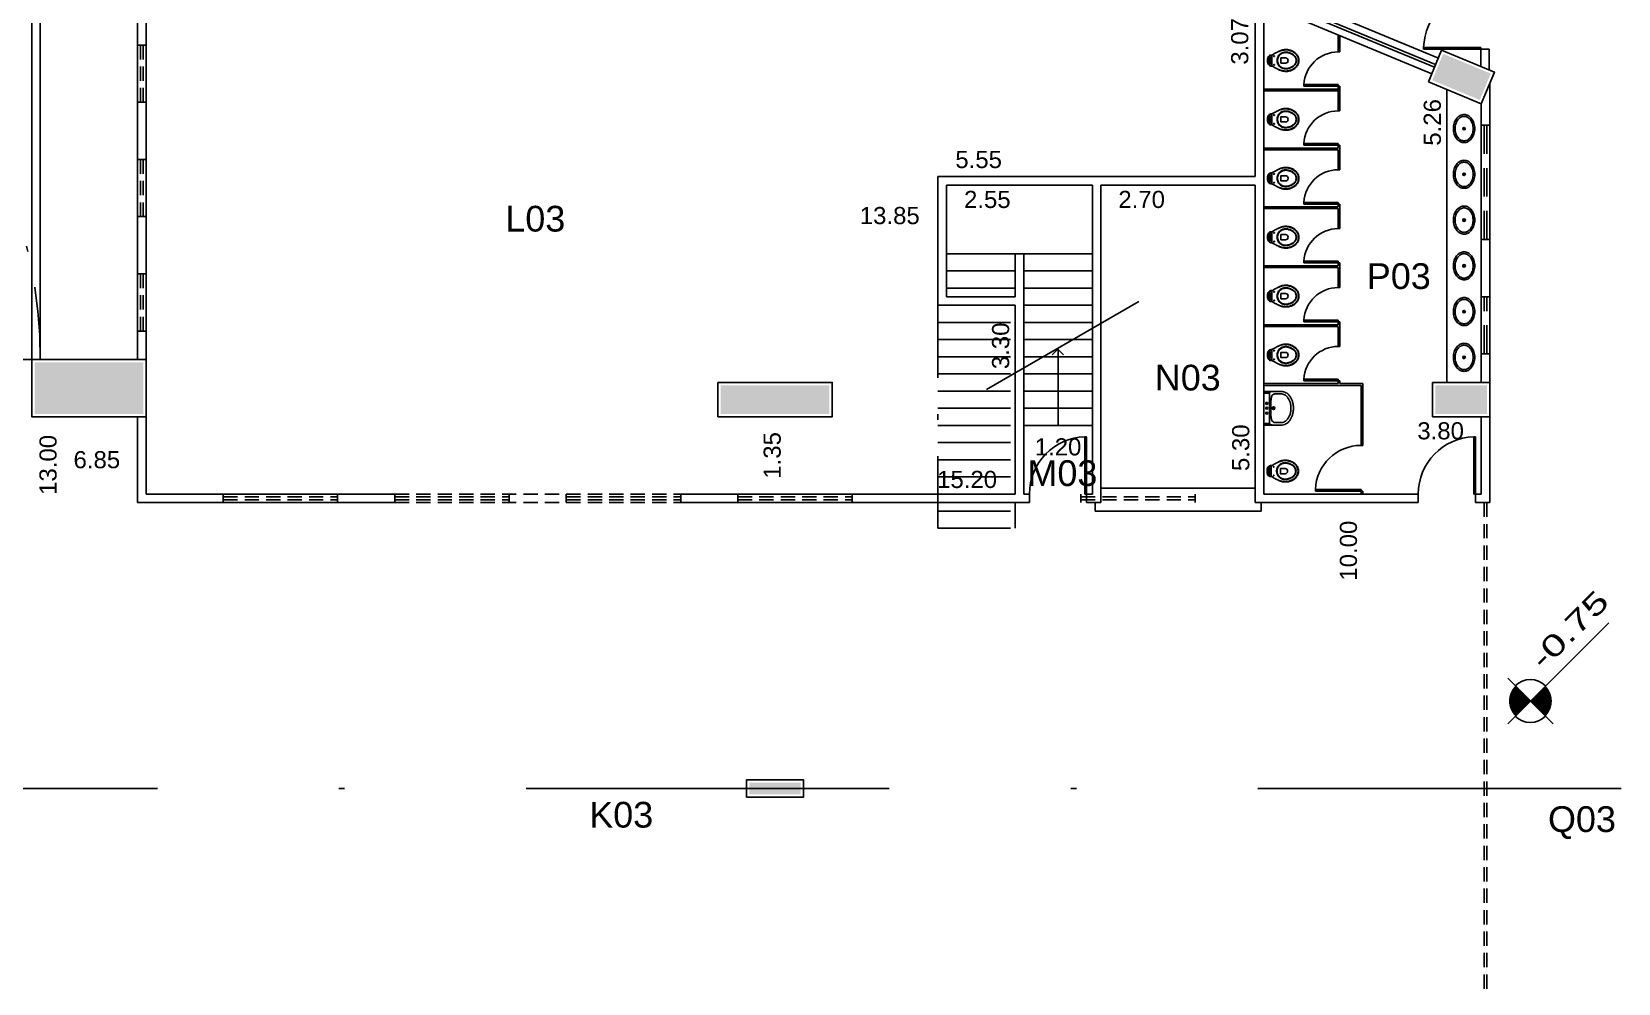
# Model space of a CAD drawing. Extents: x 308 to 539, y -42 to 210.
# Drawn here: x 378.66 to 406.41, y 131.17 to 147.81 of the extents above; entities that cross this region are included whole.
import ezdxf

# ---------------------------------------------------------------- set-up
doc = ezdxf.new("R2010")
doc.units = 0
doc.header["$LTSCALE"] = 2
doc.header["$PDMODE"] = 3
doc.linetypes.add('DASHDOT2', pattern=[12.7, 6.35, -3.175, 0, -3.175])
doc.linetypes.add('HIDDEN', pattern=[0.375, 0.25, -0.125])
doc.layers.get('0').update_dxf_attribs({"linetype": 'CONTINUOUS'})
doc.layers.get('DEFPOINTS').update_dxf_attribs({"linetype": 'CONTINUOUS'})
for name, color, linetype in [('06', 6, 'CONTINUOUS'), ('DIVISÓRIAS-ARY', 2, 'CONTINUOUS'), ('ESQUADRIA-ALTA-ARY', 7, 'HIDDEN'), ('HACHURAS-ARY', 9, 'CONTINUOUS'), ('INDIC-CORTE-TBS', 4, 'DASHDOT2'), ('INDICAÇÕES-ARY', 2, 'CONTINUOUS'), ('L_DECA', 7, 'CONTINUOUS'), ('MOBILIÁRIO-ARY', 7, 'CONTINUOUS'), ('NOVOSNIVEIS', 30, 'CONTINUOUS'), ('PAREDE-ALTA-ARY', 1, 'CONTINUOUS'), ('PEÇAS-SANIT-ARY', 7, 'CONTINUOUS'), ('PILARES-PRINC-ARY', 5, 'CONTINUOUS'), ('PROJ-COBERTURA-ARY', 7, 'DASHDOT2'), ('RAMPA-ARY', 2, 'CONTINUOUS'), ('RAMPA-INT-ARY', 7, 'CONTINUOUS'), ('TEXTO-PB-COR-ARY', 12, 'CONTINUOUS'), ('TEXTO-PB-COTAS-ARY', 12, 'CONTINUOUS')]:
    doc.layers.add(name, color=color, linetype=linetype)
doc.styles.add('ARIAL', font='arial.ttf', dxfattribs={"height": 0.5})
doc.styles.add('REGUA60', font='arial.ttf')
doc.styles.add('SEM_ESCALA', font='arial.ttf')
doc.dimstyles.new('DIMTIC100-ARY', dxfattribs={"dimtxt": 0.3, "dimasz": 0.12, "dimexe": 0.1, "dimexo": 0.15, "dimgap": 0.1, "dimtad": 1, "dimjust": 1, "dimtoh": 1, "dimrnd": 0.01, "dimzin": 0, "dimdsep": 46, "dimtxsty": 'SEM_ESCALA', "dimblk1": 'NONE', "dimblk2": 'NONE', "dimsah": 1, "dimcen": -0.1, "dimdle": 0.06, "dimse1": 1, "dimse2": 1, "dimsd1": 1, "dimsd2": 1, "dimclrd": 1, "dimclre": 1, "dimclrt": 2, "dimadec": 0, "dimazin": 0, "dimtfac": 1, "dimtix": 1, "dimtmove": 2, "dimatfit": 3, "dimldrblk": 'NONE', "dimfxl": 1, "dimtolj": 1, "dimtzin": 0, "dimarcsym": 0})

# ---------------------------------------------------------------- blocks, each defined once
blk = doc.blocks.new('RAV10')
at = {"layer": 'L_DECA'}
blk.add_lwpolyline([(4.6, -12.9), (8.2, -12.9), (8.2, -12.9), (8.7, -13), (9.2, -13.2), (9.6, -13.5), (9.9, -14), (10.1, -14.3), (10.1, -14.3), (10.1, -14.3), (10.1, -14.3), (10.1, -14.3), (10.1, -14.3), (12.2, -18), (12.2, -18), (12.5, -18.6), (12.8, -19.1), (13.1, -19.6), (13.3, -20.1), (13.3, -20.1), (13.6, -20.6), (13.9, -21.1), (14.2, -21.5), (14.5, -22.1), (14.7, -22.6), (15, -23.1), (15.3, -23.6), (15.5, -24.1), (15.5, -24.1), (15.9, -24.8), (16.3, -25.6), (16.6, -26.3), (16.9, -27), (17.2, -27.8), (17.5, -28.6), (17.8, -29.4), (18, -30.2), (18, -30.2), (18.3, -31.4), (18.6, -32.6), (18.8, -33.9), (19, -35.2), (19.1, -36.4), (19.1, -37.7), (19.1, -39), (19, -40.3), (19, -40.3), (18.8, -41.6), (18.6, -42.9), (18.2, -44.2), (17.9, -45.5), (17.4, -46.8), (16.9, -48), (16.4, -49.3), (15.8, -50.4), (15.8, -50.4), (15.2, -51.4), (14.6, -52.3), (13.9, -53.1), (13.3, -53.9), (12.5, -54.8), (11.7, -55.5), (10.9, -56.3), (10.1, -57), (10.1, -57), (9, -57.8), (7.9, -58.5), (6.6, -59.1), (5.4, -59.6), (4.1, -60), (2.8, -60.3), (1.4, -60.4), (0, -60.5), (0, -60.5), (-1.4, -60.4), (-2.7, -60.3), (-4, -60), (-5.3, -59.6), (-6.6, -59.1), (-7.8, -58.5), (-9, -57.8), (-10.1, -57), (-10.1, -57), (-10.9, -56.3), (-11.7, -55.5), (-12.5, -54.8), (-13.2, -53.9), (-13.9, -53.1), (-14.5, -52.3), (-15.1, -51.4), (-15.7, -50.4), (-15.7, -50.4), (-16.3, -49.3), (-16.9, -48), (-17.4, -46.8), (-17.8, -45.5), (-18.2, -44.2), (-18.5, -42.9), (-18.7, -41.6), (-19, -40.3), (-19, -40.3), (-19, -39), (-19, -37.7), (-19, -36.4), (-18.9, -35.2), (-18.7, -33.9), (-18.5, -32.6), (-18.2, -31.4), (-17.9, -30.2), (-17.9, -30.2), (-17.7, -29.4), (-17.4, -28.6), (-17.1, -27.8), (-16.9, -27), (-16.6, -26.3), (-16.2, -25.6), (-15.8, -24.8), (-15.5, -24.1), (-15.5, -24.1), (-15.2, -23.6), (-15, -23.1), (-14.7, -22.6), (-14.4, -22.1), (-14.2, -21.5), (-13.9, -21.1), (-13.6, -20.6), (-13.3, -20.1), (-13.3, -20.1), (-13.1, -19.6), (-12.8, -19.1), (-12.4, -18.6), (-12.1, -18), (-10.1, -14.3), (-10.1, -14.3), (-10.1, -14.3), (-10.1, -14.3), (-10.1, -14.3), (-10.1, -14.3), (-9.8, -14), (-9.8, -14), (-9.6, -13.5), (-9.1, -13.2), (-8.6, -13), (-8.1, -12.9), (-4.5, -12.9)], dxfattribs=at)
at = {"layer": 'L_DECA', "color": 1}
for points in [[(12.2, -18), (13.3, -20.1), (13.3, -20.1), (13.6, -20.6), (13.8, -21.1), (14.1, -21.5), (14.3, -22.1), (14.5, -22.6), (14.7, -23.1), (15, -23.6), (15.2, -24.1), (15.2, -24.1), (15.5, -24.8), (15.9, -25.6), (16.2, -26.3), (16.6, -27.1), (16.9, -27.8), (17.1, -28.5), (17.4, -29.4), (17.6, -30.2), (17.6, -30.2), (17.9, -31.4), (18.1, -32.6), (18.3, -33.9), (18.5, -35.2), (18.5, -36.4), (18.5, -37.7), (18.5, -39), (18.4, -40.3), (18.4, -40.3), (18.2, -41.6), (17.9, -42.9), (17.6, -44.2), (17.2, -45.5), (16.7, -46.8), (16.2, -48), (15.6, -49.3), (15, -50.4), (15, -50.4), (14.4, -51.2), (13.9, -52), (13.3, -52.8), (12.8, -53.5), (12.2, -54.2), (11.5, -54.9), (10.9, -55.5), (10.1, -56.2), (10.1, -56.2), (9, -57.1), (7.9, -57.8), (6.6, -58.4), (5.4, -58.9), (4.1, -59.3), (2.8, -59.6), (1.4, -59.8), (0, -59.8), (0, -59.8), (-1.4, -59.8), (-2.7, -59.6), (-4.1, -59.3), (-5.3, -58.9), (-6.6, -58.4), (-7.8, -57.8), (-9, -57.1), (-10.1, -56.2), (-10.1, -56.2), (-10.8, -55.5), (-11.5, -54.9), (-12.1, -54.2), (-12.7, -53.5), (-13.3, -52.8), (-13.9, -52), (-14.4, -51.2), (-14.9, -50.4), (-14.9, -50.4), (-15.5, -49.3), (-16.1, -48), (-16.6, -46.8), (-17.1, -45.5), (-17.5, -44.2), (-17.9, -42.9), (-18.1, -41.6), (-18.3, -40.3), (-18.3, -40.3), (-18.4, -39.1), (-18.5, -37.7), (-18.5, -36.4), (-18.4, -35.2), (-18.2, -33.9), (-18, -32.6), (-17.8, -31.4), (-17.5, -30.2), (-17.5, -30.2), (-17.3, -29.4), (-17, -28.6), (-16.8, -27.8), (-16.5, -27.1), (-16.2, -26.3), (-15.8, -25.6), (-15.5, -24.8), (-15.2, -24.1), (-15.2, -24.1), (-15, -23.6), (-14.7, -23.1), (-14.5, -22.6), (-14.2, -22.1), (-14, -21.5), (-13.7, -21.1), (-13.5, -20.6), (-13.2, -20.1), (-12.1, -18)], [(-12.9, -30.2), (-12.9, -30.2), (-12.4, -29.3), (-11.9, -28.4), (-11.2, -27.7), (-10.6, -26.9), (-9.9, -26.2), (-9.2, -25.6), (-8.4, -25), (-7.5, -24.4), (-6.7, -23.9), (-5.8, -23.5), (-4.9, -23.1), (-3.9, -22.8), (-3, -22.6), (-2, -22.4), (-1, -22.3), (0, -22.2), (0, -22.2), (1, -22.3), (2, -22.4), (3, -22.6), (4, -22.8), (5, -23.1), (5.8, -23.5), (6.8, -23.9), (7.6, -24.4), (8.5, -25), (9.3, -25.6), (10, -26.2), (10.6, -26.9), (11.3, -27.7), (12, -28.4), (12.5, -29.3), (13, -30.2), (13, -30.2), (13.6, -31.3), (14, -32.6), (14.3, -33.8), (14.6, -35.1), (14.7, -36.4), (14.7, -37.7), (14.7, -39), (14.4, -40.3), (14.4, -40.3), (14.2, -41.6), (13.8, -42.9), (13.4, -44.2), (12.9, -45.5), (12.4, -46.8), (11.7, -48), (11.1, -49.3), (10.4, -50.4), (10.4, -50.4), (9.4, -51.7), (8.4, -52.8), (7.2, -53.8), (5.9, -54.6), (4.5, -55.2), (3.1, -55.8), (1.5, -56.1), (0, -56.2), (0, -56.2), (-1.5, -56.1), (-3.1, -55.8), (-4.4, -55.2), (-5.8, -54.6), (-7.1, -53.8), (-8.3, -52.8), (-9.3, -51.7), (-10.3, -50.4), (-10.3, -50.4), (-11, -49.3), (-11.7, -48), (-12.3, -46.8), (-12.8, -45.5), (-13.3, -44.2), (-13.7, -42.9), (-14.1, -41.6), (-14.4, -40.3), (-14.4, -40.3), (-14.6, -39), (-14.7, -37.7), (-14.6, -36.4), (-14.5, -35.1), (-14.2, -33.8), (-13.9, -32.6), (-13.5, -31.3), (-12.9, -30.2)], [(-12, -30.2), (-12, -30.2), (-11.5, -29.4), (-11, -28.6), (-10.4, -27.9), (-9.8, -27.2), (-9.1, -26.7), (-8.5, -26.1), (-7.7, -25.5), (-6.9, -25), (-6.1, -24.6), (-5.3, -24.2), (-4.5, -23.9), (-3.6, -23.6), (-2.8, -23.4), (-1.8, -23.2), (-0.9, -23.2), (0, -23.1), (0, -23.1), (0.9, -23.2), (1.9, -23.2), (2.8, -23.4), (3.6, -23.6), (4.5, -23.9), (5.4, -24.2), (6.2, -24.6), (7, -25), (7.7, -25.5), (8.5, -26.1), (9.2, -26.7), (9.8, -27.2), (10.4, -27.9), (11, -28.6), (11.5, -29.4), (12, -30.2), (12, -30.2), (12.7, -31.3), (13.2, -32.6), (13.6, -33.8), (13.9, -35), (14.1, -36.4), (14.1, -37.7), (14.1, -39), (13.9, -40.3), (13.9, -40.3), (13.6, -41.7), (13.2, -43), (12.8, -44.3), (12.3, -45.5), (11.7, -46.9), (11.1, -48.1), (10.4, -49.3), (9.6, -50.4), (9.6, -50.4), (8.8, -51.6), (7.8, -52.6), (6.7, -53.5), (5.5, -54.2), (4.2, -54.8), (2.8, -55.3), (1.5, -55.5), (0, -55.7), (0, -55.7), (-1.5, -55.5), (-2.8, -55.3), (-4.2, -54.8), (-5.4, -54.2), (-6.6, -53.5), (-7.7, -52.6), (-8.7, -51.6), (-9.6, -50.4), (-9.6, -50.4), (-10.3, -49.3), (-11, -48.1), (-11.7, -46.9), (-12.2, -45.5), (-12.7, -44.3), (-13.1, -43), (-13.5, -41.7), (-13.8, -40.3), (-13.8, -40.3), (-14, -39), (-14.1, -37.7), (-14, -36.4), (-13.9, -35), (-13.6, -33.8), (-13.2, -32.6), (-12.7, -31.3), (-12, -30.2)], [(-7.7, -9.4), (-8.1, -10.1), (-8.5, -10.8), (-8.6, -11.4), (-8.8, -12.2), (-8.8, -13.1)], [(-5.1, -12.9), (-5.1, -9.7), (-5.1, -7.8), (-5.1, -7.8), (-5.2, -7.6), (-5.3, -7.5), (-5.5, -7.4), (-5.9, -7.6), (-5.9, -7.6), (-6.4, -8), (-7.1, -8.6), (-7.7, -9.4)], [(5.1, -9.3), (5, -8.9), (4.6, -8.3), (3.9, -7.8), (3.1, -7.7), (0, -7.7), (-3.1, -7.7), (-3.1, -7.7), (-3.9, -7.8), (-4.5, -8.3), (-5, -8.9), (-5.1, -9.7)], [(4.6, -12.9), (4.6, -12.9), (4.2, -12.9), (3.9, -12.6), (3.6, -12.4), (3.6, -12), (3.6, -10.7), (3.6, -10.7), (3.6, -10.5), (3.6, -10.4), (3.7, -10.2), (3.9, -10.1), (3.9, -10.1), (3.9, -9.9), (3.9, -9.7), (3.8, -9.5), (3.6, -9.4), (0, -9.4), (-3.5, -9.4), (-3.5, -9.4), (-3.7, -9.5), (-3.9, -9.7), (-3.9, -9.9), (-3.8, -10.1), (-3.8, -10.1), (-3.6, -10.2), (-3.6, -10.4), (-3.5, -10.5), (-3.5, -10.7), (-3.5, -12), (-3.5, -12), (-3.6, -12.4), (-3.8, -12.6), (-4.1, -12.9), (-4.5, -12.9)], [(3.7, -10.3), (0, -10.3), (-3.6, -10.3)], [(5.1, -12.9), (5.1, -9.7), (5.1, -7.8), (5.1, -7.8), (5.2, -7.6), (5.3, -7.5), (5.5, -7.4), (5.9, -7.6), (5.9, -7.6), (6.4, -8), (7.1, -8.6), (7.7, -9.4)], [(7.7, -9.4), (8.1, -10.1), (8.5, -10.8), (8.6, -11.4), (8.8, -12.2), (8.8, -13.1)], [(-4.5, -37), (-4.5, -29), (0, -29)], [(4.6, -37), (4.6, -29), (0, -29)]]:
    blk.add_lwpolyline(points, dxfattribs=at)
at = {"layer": 'L_DECA', "color": 7}
for points in [[(10.1, -14.3), (10.1, -14.3), (10.1, -14.3), (10.1, -14.3), (10.1, -14.3), (10.1, -14.3), (9.6, -11.3), (9.6, -11.3), (9.3, -10.2), (8.9, -9.3), (8.3, -8.5), (7.7, -7.7), (6.9, -7), (6.1, -6.5), (5.1, -6.2), (4.1, -5.9), (4.1, -5.9), (3.6, -5.8), (3.1, -5.7), (2.6, -5.6), (2, -5.6), (1.5, -5.6), (1, -5.5), (0.5, -5.5), (0, -5.5), (0, -5.5), (-0.5, -5.5), (-1, -5.5), (-1.5, -5.6), (-2, -5.6), (-2.5, -5.6), (-3, -5.7), (-3.5, -5.8), (-4, -5.9), (-4, -5.9), (-5, -6.2), (-6, -6.5), (-6.9, -7), (-7.6, -7.7), (-8.2, -8.5), (-8.8, -9.3), (-9.3, -10.2), (-9.6, -11.3), (-10, -14.3), (-10, -14.3), (-10, -14.3), (-10, -14.3), (-10, -14.3), (-10.1, -14.3)], [(-4.5, -12.9), (0, -12.9)], [(4.6, -12.9), (0, -12.9)]]:
    blk.add_lwpolyline(points, dxfattribs=at)
at = {"layer": 'L_DECA', "color": 1}
for centre in [(-7.6, -17), (7.6, -17)]:
    blk.add_circle(centre, 0.672, dxfattribs=at)
blk.add_arc((0, -37), 4.56, 180, 0, dxfattribs=at)
blk = doc.blocks.new('DUO04')
at = {"layer": 'L_DECA'}
blk.add_line((-27.8, 0), (27.8, 0), dxfattribs=at)
at = {"layer": 'L_DECA', "color": 1}
for p, q in [((-26.5, -9.9), (-26.5, 0)), ((26.5, -9.9), (26.5, 0)), ((-26.5, -9.9), (0, -9.9)), ((26.5, -9.9), (0, -9.9))]:
    blk.add_line(p, q, dxfattribs=at)
at = {"layer": 'L_DECA', "color": 7}
for points in [[(-27.8, 0), (-27.8, 0), (-28.5, -0.1), (-29.1, -0.3), (-29.4, -0.8), (-29.5, -1.4), (-29.5, -23.9)], [(27.8, 0), (27.8, 0), (28.5, -0.1), (29.1, -0.3), (29.4, -0.8), (29.5, -1.4), (29.5, -23.9)], [(-29.5, -23.9), (-29.5, -29.7), (-29.5, -29.7), (-29.4, -32.1), (-28.9, -34.4), (-28.2, -36.5), (-27.2, -38.6), (-26.1, -40.5), (-24.7, -42.2), (-23.1, -43.8), (-21.3, -45.2), (-21.3, -45.2), (-20.2, -45.9), (-19.1, -46.6), (-18, -47.2), (-16.9, -47.9), (-15.7, -48.4), (-14.5, -49), (-13.3, -49.4), (-12.1, -49.9), (-10.8, -50.3), (-9.5, -50.5), (-8.2, -50.9), (-6.7, -51.1), (-4.8, -51.4), (-2.9, -51.5), (-1.4, -51.5), (0, -51.5)], [(29.5, -23.9), (29.5, -29.7), (29.5, -29.7), (29.4, -32.1), (28.9, -34.4), (28.2, -36.5), (27.2, -38.6), (26.1, -40.5), (24.7, -42.2), (23.1, -43.8), (21.3, -45.2), (21.3, -45.2), (20.2, -45.9), (19.1, -46.6), (18, -47.2), (16.9, -47.9), (15.7, -48.4), (14.5, -49), (13.3, -49.4), (12.1, -49.9), (10.8, -50.3), (9.5, -50.5), (8.2, -50.9), (6.7, -51.1), (4.8, -51.4), (2.9, -51.5), (1.4, -51.5), (0, -51.5)]]:
    blk.add_lwpolyline(points, dxfattribs=at)
at = {"layer": 'L_DECA', "color": 1}
for points in [[(-26.5, -9.9), (-26.9, -10), (-27.5, -10.1), (-28, -10.6), (-28.4, -11.2), (-28.7, -11.9), (-29, -12.7), (-29.2, -13.7), (-29.4, -15), (-29.5, -16.8)], [(0, -12.4), (0, -12.4), (-0.8, -12.4), (-1.4, -12.4), (-1.1, -12.4), (-1.8, -12.4), (-2.5, -12.4), (-3.3, -12.4), (-3.9, -12.4), (-4.7, -12.4), (-7.9, -12.4), (-8.6, -12.4), (-9.3, -12.4), (-10, -12.4), (-10.7, -12.4), (-11.4, -12.4), (-12, -12.4), (-12.7, -12.4), (-12.7, -12.4), (-13.7, -12.4), (-14.7, -12.5), (-15.8, -12.6), (-16.8, -12.8), (-17.8, -13), (-18.8, -13.2), (-19.8, -13.5), (-20.8, -13.7), (-20.8, -13.7), (-21.7, -14.1), (-22.6, -14.7), (-23.3, -15.4), (-23.9, -16.1), (-24.5, -17), (-24.8, -18), (-25.1, -19), (-25.2, -20), (-25.2, -20), (-25.2, -21.8), (-25.2, -23.1), (-25.2, -23.9)], [(-25.2, -23.9), (-25.2, -27.3), (-25.2, -29.6), (-25.2, -29.6), (-25, -31.4), (-24.8, -33.1), (-24.2, -34.8), (-23.5, -36.3), (-22.6, -37.8), (-21.6, -39.1), (-20.4, -40.4), (-19.1, -41.4), (-19.1, -41.4), (-18.1, -42.1), (-17.1, -42.7), (-16.2, -43.3), (-15.2, -43.9), (-14.1, -44.4), (-13, -44.8), (-11.9, -45.3), (-10.8, -45.7), (-9.7, -46.1), (-8.6, -46.4), (-6.7, -46.8), (-5.2, -47), (-3.3, -47.2), (-2.1, -47.2), (-1, -47.2), (0, -47.2)], [(0, -12.4), (0, -12.4), (0.8, -12.4), (1.4, -12.4), (1.1, -12.4), (1.8, -12.4), (2.5, -12.4), (3.3, -12.4), (3.9, -12.4), (4.7, -12.4), (7.9, -12.4), (8.6, -12.4), (9.3, -12.4), (10, -12.4), (10.7, -12.4), (11.4, -12.4), (12, -12.4), (12.7, -12.4), (12.7, -12.4), (13.7, -12.4), (14.7, -12.5), (15.8, -12.6), (16.8, -12.8), (17.8, -13), (18.8, -13.2), (19.8, -13.5), (20.8, -13.7), (20.8, -13.7), (21.7, -14.1), (22.6, -14.7), (23.3, -15.4), (23.9, -16.1), (24.5, -17), (24.8, -18), (25.1, -19), (25.2, -20), (25.2, -20), (25.2, -21.8), (25.2, -23.1), (25.2, -23.9)], [(25.2, -23.9), (25.2, -27.3), (25.2, -29.6), (25.2, -29.6), (25, -31.4), (24.8, -33.1), (24.2, -34.8), (23.5, -36.3), (22.6, -37.8), (21.6, -39.1), (20.4, -40.4), (19.1, -41.4), (19.1, -41.4), (18.1, -42.1), (17.1, -42.7), (16.2, -43.3), (15.2, -43.9), (14.1, -44.4), (13, -44.8), (11.9, -45.3), (10.8, -45.7), (9.7, -46.1), (8.6, -46.4), (6.7, -46.8), (5.2, -47), (3.3, -47.2), (2.1, -47.2), (1, -47.2), (0, -47.2)], [(26.5, -9.9), (26.9, -10), (27.5, -10.1), (28, -10.6), (28.4, -11.2), (28.7, -11.9), (29, -12.7), (29.2, -13.7), (29.4, -15), (29.5, -16.8)]]:
    blk.add_lwpolyline(points, dxfattribs=at)
for centre, radius in [((-8.5, -4.9), 1.75), ((0, -17), 2.25), ((0, -4.9), 1.75), ((0, -17), 0.981), ((8.5, -4.9), 1.75)]:
    blk.add_circle(centre, radius, dxfattribs=at)
blk = doc.blocks.new('CUB01')
at = {"layer": 'L_DECA'}
blk.add_lwpolyline([(-24.5, -18.7, 0.124977), (-22.8, -25.6, 0.105809), (-17.3, -31.9, 0.086634), (-9.6, -35.9, 0.076682), (0, -37.4, 0.076682), (9.6, -35.9, 0.086634), (17.3, -31.9, 0.105809), (22.8, -25.6, 0.124977), (24.5, -18.7, 0.124977), (22.8, -11.8, 0.105809), (17.3, -5.5, 0.086634), (9.6, -1.5, 0.076682), (0, 0, 0.076682), (-9.6, -1.5, 0.086634), (-17.3, -5.5, 0.105809), (-22.8, -11.8, 0.124977)], format="xyb", close=True, dxfattribs=at)
at = {"layer": 'L_DECA', "color": 1}
blk.add_lwpolyline([(0.1, -2.9, 0.074123), (-8.3, -4.1, 0.084852), (-15, -7.5, 0.106323), (-19.8, -12.9, 0.128843), (-21.3, -18.6, 0.128843), (-19.8, -24.4, 0.106323), (-15, -29.8, 0.084852), (-8.3, -33.1, 0.074123), (0.1, -34.4, 0.074123), (8.6, -33.1, 0.084852), (15.3, -29.8, 0.106323), (20, -24.4, 0.128843), (21.5, -18.6, 0.128843), (20, -12.9, 0.106323), (15.3, -7.5, 0.084852), (8.6, -4.1, 0.074123)], format="xyb", close=True, dxfattribs=at)
for radius in [2.25, 1.06]:
    blk.add_circle((0.1, -18.7), radius, dxfattribs=at)
blk = doc.blocks.new('*D19')
at = {"layer": 'DEFPOINTS', "color": 0, "linetype": 'ByBlock', "ltscale": 0.5}
for p in [(380.659, 139.727), (380.659, 139.727), (395.859, 139.727)]:
    blk.add_point(p, dxfattribs=at)
at = {"color": 2, "linetype": 'ByBlock', "ltscale": 0.5, "insert": (395.018, 139.98), "char_height": 0.3, "attachment_point": 5, "style": 'SEM_ESCALA'}
blk.add_mtext('\\A1;15.20', dxfattribs=at)
blk = doc.blocks.new('_NONE')
at = {"color": 0, "linetype": 'ByBlock', "ltscale": 0.5}
blk.add_circle((0, 0), 0.25, dxfattribs=at)
blk = doc.blocks.new('*D20')
at = {"layer": 'DEFPOINTS', "color": 0, "linetype": 'ByBlock', "ltscale": 0.5}
for p in [(380.659, 156.388), (380.659, 139.727), (380.659, 139.727)]:
    blk.add_point(p, dxfattribs=at)
at = {"color": 2, "linetype": 'ByBlock', "ltscale": 0.5, "insert": (380.958, 155.546), "char_height": 0.3, "attachment_point": 5, "rotation": 90, "style": 'SEM_ESCALA'}
blk.add_mtext('\\A1;16.66', dxfattribs=at)
blk = doc.blocks.new('*D21')
at = {"layer": 'DEFPOINTS', "color": 0, "linetype": 'ByBlock', "ltscale": 0.5}
for p in [(394.509, 145.277), (400.059, 145.321), (400.059, 145.277)]:
    blk.add_point(p, dxfattribs=at)
at = {"color": 2, "linetype": 'ByBlock', "ltscale": 0.5, "insert": (395.22, 145.574), "char_height": 0.3, "attachment_point": 5, "style": 'SEM_ESCALA'}
blk.add_mtext('\\A1;5.55', dxfattribs=at)
blk = doc.blocks.new('*D22')
at = {"layer": 'DEFPOINTS', "color": 0, "linetype": 'ByBlock', "ltscale": 0.5}
for p in [(400.059, 148.352), (399.924, 145.277), (400.059, 145.277)]:
    blk.add_point(p, dxfattribs=at)
at = {"color": 2, "linetype": 'ByBlock', "ltscale": 0.5, "insert": (399.788, 147.642), "char_height": 0.3, "attachment_point": 5, "rotation": 90, "style": 'SEM_ESCALA'}
blk.add_mtext('\\A1;3.07', dxfattribs=at)
blk = doc.blocks.new('*D23')
at = {"layer": 'DEFPOINTS', "color": 0, "linetype": 'ByBlock', "ltscale": 0.5}
for p in [(380.659, 145.277), (394.509, 145.277), (380.659, 144.341)]:
    blk.add_point(p, dxfattribs=at)
at = {"color": 2, "linetype": 'ByBlock', "ltscale": 0.5, "insert": (393.666, 144.594), "char_height": 0.3, "attachment_point": 5, "style": 'SEM_ESCALA'}
blk.add_mtext('\\A1;13.85', dxfattribs=at)
blk = doc.blocks.new('*D24')
at = {"layer": 'DEFPOINTS', "color": 0, "linetype": 'ByBlock', "ltscale": 0.5}
for p in [(395.859, 143.027), (395.859, 139.727), (395.859, 139.727)]:
    blk.add_point(p, dxfattribs=at)
at = {"color": 2, "linetype": 'ByBlock', "ltscale": 0.5, "insert": (395.606, 142.318), "char_height": 0.3, "attachment_point": 5, "rotation": 90, "style": 'SEM_ESCALA'}
blk.add_mtext('\\A1;3.30', dxfattribs=at)
blk = doc.blocks.new('*D25')
at = {"layer": 'DEFPOINTS', "color": 0, "linetype": 'ByBlock', "ltscale": 0.5}
for p in [(394.659, 145.127), (397.209, 145.127), (397.209, 144.622)]:
    blk.add_point(p, dxfattribs=at)
at = {"color": 2, "linetype": 'ByBlock', "ltscale": 0.5, "insert": (395.372, 144.876), "char_height": 0.3, "attachment_point": 5, "style": 'SEM_ESCALA'}
blk.add_mtext('\\A1;2.55', dxfattribs=at)
blk = doc.blocks.new('*D26')
at = {"layer": 'DEFPOINTS', "color": 0, "linetype": 'ByBlock', "ltscale": 0.5}
for p in [(397.359, 145.127), (400.059, 145.127), (400.059, 144.622)]:
    blk.add_point(p, dxfattribs=at)
at = {"color": 2, "linetype": 'ByBlock', "ltscale": 0.5, "insert": (398.071, 144.876), "char_height": 0.3, "attachment_point": 5, "style": 'SEM_ESCALA'}
blk.add_mtext('\\A1;2.70', dxfattribs=at)
blk = doc.blocks.new('*D27')
at = {"layer": 'DEFPOINTS', "color": 0, "linetype": 'ByBlock', "ltscale": 0.5}
for p in [(400.059, 145.127), (400.059, 145.127), (400.059, 139.827)]:
    blk.add_point(p, dxfattribs=at)
at = {"color": 2, "linetype": 'ByBlock', "ltscale": 0.5, "insert": (399.806, 140.536), "char_height": 0.3, "attachment_point": 5, "rotation": 90, "style": 'SEM_ESCALA'}
blk.add_mtext('\\A1;5.30', dxfattribs=at)
blk = doc.blocks.new('*D28')
at = {"layer": 'DEFPOINTS', "color": 0, "linetype": 'ByBlock', "ltscale": 0.5}
for p in [(400.209, 141.077), (404.009, 141.077), (400.209, 140.577)]:
    blk.add_point(p, dxfattribs=at)
at = {"color": 2, "linetype": 'ByBlock', "ltscale": 0.5, "insert": (403.3, 140.83), "char_height": 0.3, "attachment_point": 5, "style": 'SEM_ESCALA'}
blk.add_mtext('\\A1;3.80', dxfattribs=at)
blk = doc.blocks.new('*D29')
at = {"layer": 'DEFPOINTS', "color": 0, "linetype": 'ByBlock', "ltscale": 0.5}
for p in [(403.088, 146.935), (403.088, 141.677), (403.409, 141.677)]:
    blk.add_point(p, dxfattribs=at)
at = {"color": 2, "linetype": 'ByBlock', "ltscale": 0.5, "insert": (403.156, 146.225), "char_height": 0.3, "attachment_point": 5, "rotation": 90, "style": 'SEM_ESCALA'}
blk.add_mtext('\\A1;5.26', dxfattribs=at)
blk = doc.blocks.new('*D30')
at = {"layer": 'DEFPOINTS', "color": 0, "linetype": 'ByBlock', "ltscale": 0.5}
for p in [(402.909, 139.577), (401.942, 129.577), (402.909, 129.577)]:
    blk.add_point(p, dxfattribs=at)
at = {"color": 2, "linetype": 'ByBlock', "ltscale": 0.5, "insert": (401.689, 138.736), "char_height": 0.3, "attachment_point": 5, "rotation": 90, "style": 'SEM_ESCALA'}
blk.add_mtext('\\A1;10.00', dxfattribs=at)
blk = doc.blocks.new('*D32')
at = {"layer": 'DEFPOINTS', "color": 0, "linetype": 'ByBlock', "ltscale": 0.5}
for p in [(373.659, 140.072), (373.659, 139.577), (380.509, 139.577)]:
    blk.add_point(p, dxfattribs=at)
at = {"color": 2, "linetype": 'ByBlock', "ltscale": 0.5, "insert": (379.798, 140.325), "char_height": 0.3, "attachment_point": 5, "style": 'SEM_ESCALA'}
blk.add_mtext('\\A1;6.85', dxfattribs=at)
blk = doc.blocks.new('*D33')
at = {"layer": 'DEFPOINTS', "color": 0, "linetype": 'ByBlock', "ltscale": 0.5}
for p in [(378.659, 141.077), (378.659, 128.077), (379.199, 128.077)]:
    blk.add_point(p, dxfattribs=at)
at = {"color": 2, "linetype": 'ByBlock', "ltscale": 0.5, "insert": (378.946, 140.236), "char_height": 0.3, "attachment_point": 5, "rotation": 90, "style": 'SEM_ESCALA'}
blk.add_mtext('\\A1;13.00', dxfattribs=at)
blk = doc.blocks.new('*D44')
at = {"layer": 'DEFPOINTS', "color": 0, "linetype": 'ByBlock', "ltscale": 0.5}
for p in [(390.659, 141.077), (390.659, 139.727), (391.864, 139.727)]:
    blk.add_point(p, dxfattribs=at)
at = {"color": 2, "linetype": 'ByBlock', "ltscale": 0.5, "insert": (391.611, 140.402), "char_height": 0.3, "attachment_point": 5, "rotation": 90, "style": 'SEM_ESCALA'}
blk.add_mtext('\\A1;1.35', dxfattribs=at)
blk = doc.blocks.new('*D45')
at = {"layer": 'DEFPOINTS', "color": 0, "linetype": 'ByBlock', "ltscale": 0.5}
for p in [(397.209, 140.297), (396.009, 139.727), (397.209, 139.727)]:
    blk.add_point(p, dxfattribs=at)
at = {"color": 2, "linetype": 'ByBlock', "ltscale": 0.5, "insert": (396.609, 140.55), "char_height": 0.3, "attachment_point": 5, "style": 'SEM_ESCALA'}
blk.add_mtext('\\A1;1.20', dxfattribs=at)
blk = doc.blocks.new('*D67')
at = {"layer": 'DEFPOINTS', "color": 0, "linetype": 'ByBlock', "ltscale": 0.5}
for p in [(380.509, 139.577), (383.278, 139.577), (380.509, 129.577)]:
    blk.add_point(p, dxfattribs=at)
at = {"color": 2, "linetype": 'ByBlock', "ltscale": 0.5, "insert": (383.025, 130.418), "char_height": 0.3, "attachment_point": 5, "rotation": 90, "style": 'SEM_ESCALA'}
blk.add_mtext('\\A1;10.00', dxfattribs=at)

msp = doc.modelspace()

# ---------------------------------------------------------------- hatches: boundary and pattern name
at = {"layer": 'HACHURAS-ARY', "ltscale": 0.5}
for points in [[(403.345, 147.424), (403.154, 146.962), (403.985, 146.617), (404.177, 147.079)], [(380.609, 142.027), (378.709, 142.027), (378.709, 141.127), (380.609, 141.127)], [(392.609, 141.627), (390.709, 141.627), (390.709, 141.127), (392.609, 141.127)], [(404.109, 141.627), (403.209, 141.627), (403.209, 141.127), (404.109, 141.127)], [(392.109, 134.677), (391.209, 134.677), (391.209, 134.477), (392.109, 134.477)]]:
    msp.add_hatch(color=256, dxfattribs=at).paths.add_polyline_path(points)

# ---------------------------------------------------------------- linework, layer by layer
at = {"layer": '06', "ltscale": 0.5}
for q in [(396.509, 142.162), (396.707, 142.162)]:
    msp.add_line((396.608, 142.261), q, dxfattribs=at)
at = {"layer": 'DIVISÓRIAS-ARY'}
for p, q in [((401.509, 147.457), (401.509, 147.751)), ((401.539, 147.457), (401.539, 147.739)), ((401.509, 147.457), (401.539, 147.457)), ((403.002, 147.536), (403.002, 147.506)), ((403.002, 147.536), (404.001, 147.536)), ((403.002, 147.506), (404.001, 147.506)), ((404.001, 147.536), (404.001, 147.506)), ((401.509, 146.807), (400.209, 146.807)), ((400.91, 146.887), (400.91, 146.857)), ((400.91, 146.887), (401.509, 146.887)), ((400.91, 146.857), (401.539, 146.857)), ((401.509, 146.857), (401.509, 146.887)), ((401.509, 146.607), (401.509, 146.857)), ((401.539, 146.427), (401.539, 146.857)), ((401.509, 146.777), (400.209, 146.777)), ((401.509, 146.427), (401.509, 146.777)), ((401.509, 146.427), (401.539, 146.427)), ((401.509, 145.777), (400.209, 145.777)), ((401.509, 145.747), (400.209, 145.747)), ((400.91, 145.857), (400.91, 145.827)), ((400.91, 145.857), (401.509, 145.857)), ((400.91, 145.827), (401.539, 145.827)), ((401.509, 145.827), (401.509, 145.857)), ((401.509, 145.777), (401.509, 145.827)), ((401.509, 145.777), (401.509, 145.827)), ((401.509, 145.397), (401.509, 145.747)), ((401.539, 145.397), (401.539, 145.827)), ((401.509, 145.397), (401.539, 145.397)), ((401.509, 144.747), (400.209, 144.747)), ((401.509, 144.717), (400.209, 144.717)), ((400.91, 144.827), (400.91, 144.797)), ((400.91, 144.827), (401.509, 144.827)), ((400.91, 144.797), (401.539, 144.797)), ((401.509, 144.797), (401.509, 144.827)), ((401.509, 144.747), (401.509, 144.797)), ((401.509, 144.747), (401.509, 144.797)), ((401.509, 144.367), (401.509, 144.717)), ((401.539, 144.367), (401.539, 144.797)), ((401.509, 144.367), (401.539, 144.367)), ((400.91, 143.797), (400.91, 143.767)), ((400.91, 143.797), (401.509, 143.797)), ((400.91, 143.767), (401.539, 143.767)), ((401.509, 143.767), (401.509, 143.797)), ((401.509, 143.717), (401.509, 143.767)), ((401.509, 143.717), (401.509, 143.767)), ((401.539, 143.337), (401.539, 143.767)), ((401.509, 143.717), (400.209, 143.717)), ((401.509, 143.687), (400.209, 143.687)), ((401.509, 143.337), (401.509, 143.687)), ((401.509, 143.337), (401.539, 143.337)), ((401.509, 142.687), (400.209, 142.687)), ((401.509, 142.657), (400.209, 142.657)), ((400.91, 142.767), (400.91, 142.737)), ((400.91, 142.767), (401.509, 142.767)), ((400.91, 142.737), (401.539, 142.737)), ((401.509, 142.737), (401.509, 142.767)), ((401.509, 142.687), (401.509, 142.737)), ((401.509, 142.687), (401.509, 142.737)), ((401.509, 142.307), (401.509, 142.657)), ((401.539, 142.307), (401.539, 142.737)), ((401.509, 142.307), (401.539, 142.307)), ((400.209, 141.657), (401.509, 141.657)), ((400.209, 141.627), (401.909, 141.627)), ((400.91, 141.737), (400.91, 141.707)), ((400.91, 141.737), (401.509, 141.737)), ((400.91, 141.707), (401.539, 141.707)), ((401.509, 141.707), (401.509, 141.737)), ((401.509, 141.657), (401.509, 141.707)), ((401.539, 141.657), (401.539, 141.707)), ((401.539, 141.657), (401.939, 141.657)), ((401.909, 141.627), (401.909, 140.577)), ((401.939, 141.657), (401.939, 140.577)), ((397.079, 140.727), (397.079, 139.727)), ((397.079, 140.727), (397.109, 140.727)), ((397.109, 140.727), (397.109, 139.727)), ((403.879, 140.727), (403.879, 139.727)), ((403.879, 140.727), (403.909, 140.727)), ((403.909, 140.727), (403.909, 139.727)), ((401.909, 140.577), (401.939, 140.577)), ((397.079, 139.727), (397.109, 139.727)), ((397.259, 139.577), (397.259, 139.427)), ((397.359, 139.827), (400.059, 139.827)), ((400.159, 139.577), (400.159, 139.427)), ((401.11, 139.807), (401.11, 139.777)), ((401.11, 139.807), (401.909, 139.807)), ((401.11, 139.777), (401.939, 139.777)), ((401.909, 139.777), (401.909, 139.807)), ((401.909, 139.777), (401.909, 139.727)), ((401.939, 139.777), (401.939, 139.727)), ((403.879, 139.727), (403.909, 139.727)), ((397.259, 139.427), (400.159, 139.427))]:
    msp.add_line(p, q, dxfattribs=at)
at = {"layer": 'DIVISÓRIAS-ARY', "color": 7, "ltscale": 0.5}
for centre, radius, start, end in [((404.001, 147.506), 1, 90, 178.2809), ((401.509, 146.857), 0.6, 90, 177.134), ((401.509, 145.827), 0.6, 90, 177.134), ((401.509, 144.797), 0.6, 90, 177.134), ((401.509, 143.767), 0.6, 90, 177.134), ((401.509, 142.737), 0.6, 90, 177.134), ((401.509, 141.707), 0.6, 90, 177.134), ((397.109, 139.727), 1, 91.7191, 180), ((403.909, 139.727), 1, 91.7191, 180), ((401.909, 139.777), 0.8, 90, 177.8509)]:
    msp.add_arc(centre, radius, start, end, dxfattribs=at)
at = {"layer": 'ESQUADRIA-ALTA-ARY', "ltscale": 0.5}
for p, q in [((380.509, 147.577), (380.659, 147.577)), ((380.559, 147.577), (380.559, 146.577)), ((380.609, 146.577), (380.609, 147.577)), ((380.509, 146.577), (380.659, 146.577)), ((404.012, 146.177), (404.159, 146.177)), ((380.509, 145.577), (380.659, 145.577)), ((380.559, 145.577), (380.559, 144.577)), ((380.609, 144.577), (380.609, 145.577)), ((380.509, 144.577), (380.659, 144.577)), ((404.012, 144.177), (404.159, 144.177)), ((380.509, 143.577), (380.659, 143.577)), ((380.559, 143.577), (380.559, 142.577)), ((380.609, 142.577), (380.609, 143.577)), ((404.012, 143.177), (404.159, 143.177)), ((380.509, 142.577), (380.659, 142.577)), ((404.012, 142.177), (404.159, 142.177)), ((382.009, 139.727), (382.009, 139.577)), ((382.009, 139.677), (384.009, 139.677)), ((382.009, 139.627), (384.009, 139.627)), ((384.009, 139.727), (384.009, 139.577)), ((385.009, 139.727), (390.009, 139.727)), ((385.009, 139.677), (387.009, 139.677)), ((385.009, 139.627), (387.009, 139.627)), ((385.009, 139.577), (390.009, 139.577)), ((387.009, 139.727), (387.009, 139.577)), ((388.009, 139.727), (388.009, 139.577)), ((388.009, 139.677), (390.009, 139.677)), ((388.009, 139.627), (390.009, 139.627)), ((391.009, 139.727), (391.009, 139.577)), ((391.009, 139.677), (393.009, 139.677)), ((391.009, 139.627), (393.009, 139.627)), ((393.009, 139.727), (393.009, 139.577)), ((397.009, 139.727), (397.009, 139.577)), ((397.009, 139.677), (399.009, 139.677)), ((397.009, 139.627), (399.009, 139.627)), ((404.059, 139.577), (404.059, 129.577)), ((404.109, 139.577), (404.109, 129.577))]:
    msp.add_line(p, q, dxfattribs=at)
at = {"layer": 'ESQUADRIA-ALTA-ARY'}
for p, q in [((404.059, 144.177), (404.059, 146.177)), ((404.109, 144.177), (404.109, 146.177)), ((404.059, 142.177), (404.059, 143.177)), ((404.109, 142.177), (404.109, 143.177))]:
    msp.add_line(p, q, dxfattribs=at)
at = {"layer": 'INDIC-CORTE-TBS', "ltscale": 0.5}
msp.add_line((361.706, 134.577), (434.706, 134.577), dxfattribs=at)
at = {"layer": 'INDICAÇÕES-ARY'}
msp.add_line((398.024, 143.095), (395.359, 141.557), dxfattribs=at)
at = {"layer": 'INDICAÇÕES-ARY', "ltscale": 0.5}
msp.add_line((396.609, 140.927), (396.609, 142.26), dxfattribs=at)
at = {"layer": 'MOBILIÁRIO-ARY'}
msp.add_line((403.409, 141.677), (403.409, 146.802), dxfattribs=at)
at = {"layer": 'NOVOSNIVEIS'}
for p, q in [((404.473, 135.709), (406.24, 137.477)), ((405.268, 135.709), (404.473, 136.505))]:
    msp.add_line(p, q, dxfattribs=at)
at = {"layer": 'NOVOSNIVEIS', "const_width": 0.375}
for points in [[(404.738, 135.974, -0.414214), (404.738, 136.24, -0.618034)], [(405.003, 135.974, 0.414214), (405.003, 136.24, 0.618034)]]:
    msp.add_lwpolyline(points, format="xyb", dxfattribs=at)
at = {"layer": 'NOVOSNIVEIS'}
for start, end in [(45, 135), (225, 315)]:
    msp.add_arc((404.87, 136.107), 0.375, start, end, dxfattribs=at)
at = {"layer": 'PAREDE-ALTA-ARY'}
for p, q in [((380.509, 156.437), (380.509, 142.077)), ((380.659, 156.388), (380.659, 142.077)), ((392.618, 151.569), (403.194, 147.189)), ((392.637, 151.616), (403.213, 147.235)), ((394.924, 150.804), (403.261, 147.35)), ((400.059, 145.277), (400.059, 148.352)), ((400.209, 139.727), (400.209, 148.29)), ((400.209, 148.29), (403.146, 147.073)), ((404.001, 147.206), (404.001, 147.506)), ((404.001, 147.506), (404.151, 147.506)), ((404.151, 147.144), (404.151, 147.506)), ((404.159, 141.677), (404.159, 146.906)), ((404.009, 141.677), (404.009, 146.553)), ((394.509, 145.277), (400.059, 145.277)), ((394.509, 145.277), (394.509, 143.027)), ((394.659, 145.127), (397.209, 145.127)), ((394.659, 145.127), (394.659, 143.177)), ((397.209, 139.727), (397.209, 145.127)), ((397.359, 139.577), (397.359, 145.127)), ((397.359, 145.127), (400.059, 145.127)), ((400.059, 139.577), (400.059, 145.127)), ((395.859, 143.927), (396.009, 143.927)), ((395.859, 143.927), (395.859, 143.177)), ((396.009, 139.727), (396.009, 143.927)), ((394.509, 143.027), (395.859, 143.027)), ((394.659, 143.177), (395.859, 143.177)), ((395.859, 143.027), (395.859, 139.727)), ((380.509, 141.077), (380.509, 139.577)), ((380.659, 141.077), (380.659, 139.727)), ((404.009, 141.077), (404.009, 139.727)), ((404.159, 141.077), (404.159, 139.577)), ((380.509, 139.577), (385.009, 139.577)), ((380.659, 139.727), (385.009, 139.727)), ((385.009, 139.727), (385.009, 139.577)), ((390.009, 139.727), (390.009, 139.577)), ((390.009, 139.727), (395.859, 139.727)), ((390.009, 139.577), (396.109, 139.577)), ((396.009, 139.727), (396.109, 139.727)), ((396.109, 139.577), (396.109, 139.727)), ((397.109, 139.727), (397.209, 139.727)), ((397.109, 139.577), (397.109, 139.727)), ((397.109, 139.577), (397.359, 139.577)), ((399.009, 139.727), (399.009, 139.577)), ((400.059, 139.577), (402.909, 139.577)), ((400.209, 139.727), (402.909, 139.727)), ((402.909, 139.727), (402.909, 139.577)), ((403.909, 139.727), (403.909, 139.577)), ((403.909, 139.727), (404.009, 139.727)), ((403.909, 139.577), (404.159, 139.577))]:
    msp.add_line(p, q, dxfattribs=at)
at = {"layer": 'PILARES-PRINC-ARY'}
for points in [[(403.088, 146.935), (403.318, 147.489), (404.242, 147.106), (404.012, 146.552)], [(378.659, 142.077), (378.659, 141.077), (380.659, 141.077), (380.659, 142.077)], [(390.659, 141.677), (390.659, 141.077), (392.659, 141.077), (392.659, 141.677)], [(403.159, 141.677), (403.159, 141.077), (404.159, 141.077), (404.159, 141.677)], [(391.159, 134.427), (392.159, 134.427), (392.159, 134.727), (391.159, 134.727)]]:
    msp.add_lwpolyline(points, close=True, dxfattribs=at)
at = {"layer": 'PROJ-COBERTURA-ARY', "ltscale": 0.1}
for p, q in [((394.509, 143.027), (394.509, 139.127)), ((394.509, 142.727), (395.859, 142.727)), ((394.509, 142.427), (395.859, 142.427)), ((394.509, 142.127), (395.859, 142.127)), ((394.509, 141.827), (395.859, 141.827)), ((394.509, 141.527), (395.859, 141.527)), ((394.509, 141.227), (395.859, 141.227)), ((394.509, 140.927), (395.859, 140.927)), ((394.509, 140.627), (395.859, 140.627)), ((394.509, 140.327), (395.859, 140.327)), ((394.509, 140.027), (395.859, 140.027)), ((395.859, 139.127), (395.859, 139.577)), ((394.509, 139.427), (395.859, 139.427)), ((394.509, 139.127), (395.859, 139.127))]:
    msp.add_line(p, q, dxfattribs=at)
msp.add_lwpolyline([(378.809, 142.077, 1), (362.259, 142.077), (362.259, 138.427), (367.409, 138.427)], format="xyb", dxfattribs=at)
at = {"layer": 'RAMPA-ARY'}
msp.add_line((373.659, 142.077), (378.659, 142.077), dxfattribs=at)
msp.add_lwpolyline([(378.659, 142.077), (378.659, 150.077, 0.303347), (372.486, 159.316), (364.23, 162.736), (364.287, 162.874), (372.543, 159.455, -0.303347), (378.809, 150.077), (378.809, 142.077)], format="xyb", dxfattribs=at)
at = {"layer": 'RAMPA-INT-ARY', "linetype": 'DASHDOT2', "ltscale": 0.5}
for p, q in [((394.659, 143.927), (395.859, 143.927)), ((396.009, 143.927), (397.209, 143.927)), ((394.659, 143.627), (395.859, 143.627)), ((396.009, 143.627), (397.209, 143.627)), ((394.659, 143.327), (395.859, 143.327)), ((396.009, 143.327), (397.209, 143.327)), ((396.009, 143.027), (397.209, 143.027)), ((396.009, 142.727), (397.209, 142.727)), ((396.009, 142.427), (396.867, 142.427)), ((396.009, 142.127), (396.347, 142.127))]:
    msp.add_line(p, q, dxfattribs=at)
at = {"layer": 'RAMPA-INT-ARY'}
for p, q in [((396.867, 142.427), (397.209, 142.427)), ((396.347, 142.127), (397.209, 142.127)), ((396.009, 141.827), (397.209, 141.827)), ((396.009, 141.527), (397.209, 141.527)), ((396.009, 141.227), (397.209, 141.227)), ((396.009, 140.927), (397.209, 140.927))]:
    msp.add_line(p, q, dxfattribs=at)

# ---------------------------------------------------------------- block references
at = {"layer": 'PEÇAS-SANIT-ARY', "ltscale": 0.5, "xscale": 0.01, "yscale": 0.01, "zscale": 0.01, "rotation": 90}
for name, p in [('RAV10', (400.217, 147.307)), ('RAV10', (400.217, 146.277)), ('RAV10', (400.217, 145.247)), ('RAV10', (400.217, 144.217)), ('RAV10', (400.217, 143.187)), ('RAV10', (400.217, 142.157)), ('DUO04', (400.209, 141.227)), ('RAV10', (400.209, 140.127))]:
    msp.add_blockref(name, p, dxfattribs=at)
at = {"layer": 'PEÇAS-SANIT-ARY', "xscale": 0.01, "yscale": 0.01, "zscale": 0.01, "rotation": 270}
for p in [(403.897, 146.117), (403.897, 145.317), (403.897, 144.517), (403.897, 143.717), (403.897, 142.917), (403.897, 142.117)]:
    msp.add_blockref('CUB01', p, dxfattribs=at)

# ---------------------------------------------------------------- texts
at = {"layer": 'NOVOSNIVEIS', "ltscale": 0.5, "style": 'REGUA60', "width": 1.4}
msp.add_text('-0.75', height=0.375, rotation=45, dxfattribs=at).set_placement((405.094, 136.631))
at = {"layer": 'TEXTO-PB-COR-ARY', "style": 'ARIAL'}
for s, p in [('L03', (386.942, 144.316)), ('P03', (402.009, 143.312)), ('N03', (398.301, 141.537)), ('M03', (396.074, 139.867)), ('K03', (388.41, 133.894)), ('Q03', (405.178, 133.817))]:
    msp.add_text(s, height=0.45, dxfattribs=at).set_placement(p)

# ---------------------------------------------------------------- dimensions: what is measured, and where the dimension line sits
at = {"layer": 'TEXTO-PB-COTAS-ARY', "ltscale": 0.5}
for base, p1, p2, picture, middle in [((380.659, 139.727), (380.659, 156.388), (380.659, 139.727), '*D20', (380.958, 155.546)), ((399.9236, 145.2772), (400.0592, 148.3519), (400.0592, 145.2772), '*D22', (399.7882, 147.6423))]:
    dim = msp.add_linear_dim(base=base, p1=p1, p2=p2, angle=90, dimstyle='DIMTIC100-ARY', dxfattribs=at)
    dim.commit()
    dim.dimension.update_dxf_attribs({"geometry": picture, "text_midpoint": middle, "dimtype": 160})
for base, p1, p2, picture, middle in [((403.409, 141.677), (403.088, 146.935), (403.088, 141.677), '*D29', (403.156, 146.225)), ((400.059, 145.127), (400.059, 139.827), (400.059, 145.127), '*D27', (399.806, 140.536)), ((395.859, 139.727), (395.859, 143.027), (395.859, 139.727), '*D24', (395.606, 142.318)), ((379.199, 128.077), (378.659, 141.077), (378.659, 128.077), '*D33', (378.946, 140.236)), ((391.864, 139.727), (390.659, 141.077), (390.659, 139.727), '*D44', (391.611, 140.402)), ((383.278, 139.577), (380.509, 129.577), (380.509, 139.577), '*D67', (383.025, 130.418)), ((401.942, 129.577), (402.909, 139.577), (402.909, 129.577), '*D30', (401.689, 138.736))]:
    dim = msp.add_linear_dim(base=base, p1=p1, p2=p2, angle=90, dimstyle='DIMTIC100-ARY', dxfattribs=at)
    dim.commit()
    dim.dimension.update_dxf_attribs({"geometry": picture, "text_midpoint": middle})
for base, p1, p2, picture, middle in [((400.059, 145.321), (394.509, 145.277), (400.059, 145.277), '*D21', (395.22, 145.574)), ((380.659, 144.341), (394.509, 145.277), (380.659, 145.277), '*D23', (393.666, 144.594)), ((397.209, 144.622), (394.659, 145.127), (397.209, 145.127), '*D25', (395.372, 144.876)), ((400.059, 144.622), (397.359, 145.127), (400.059, 145.127), '*D26', (398.071, 144.876)), ((400.209, 140.577), (404.009, 141.077), (400.209, 141.077), '*D28', (403.3, 140.83)), ((397.209, 140.297), (396.009, 139.727), (397.209, 139.727), '*D45', (396.609, 140.55)), ((373.659, 140.072), (380.509, 139.577), (373.659, 139.577), '*D32', (379.798, 140.325)), ((380.659, 139.727), (395.859, 139.727), (380.659, 139.727), '*D19', (395.018, 139.98))]:
    dim = msp.add_linear_dim(base=base, p1=p1, p2=p2, dimstyle='DIMTIC100-ARY', dxfattribs=at)
    dim.commit()
    dim.dimension.update_dxf_attribs({"geometry": picture, "text_midpoint": middle})

doc.saveas('drawing.dxf')
